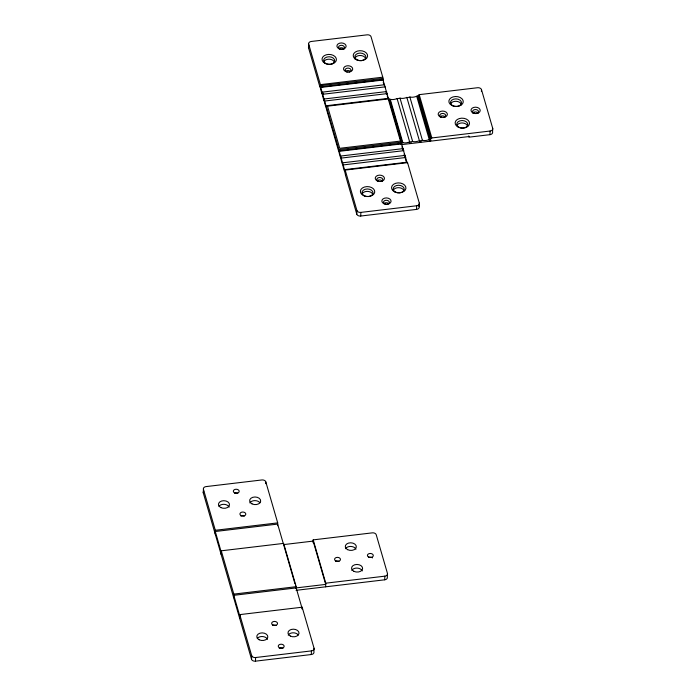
<?xml version="1.0" encoding="UTF-8"?>
<svg xmlns="http://www.w3.org/2000/svg" width="696" height="696" viewBox="0 0 696 696"><rect width="100%" height="100%" fill="white"/><g stroke="black" fill="none" stroke-linecap="round" stroke-linejoin="round"><path stroke-width="1.04" d="M385.436 88.14L384.392 84.416A7.56 1.227 83.2 0 1 383.452 81.31L382.783 77.178L371.046 36.723A3.349 2.314 2.2 0 0 367.105 34.835L311.295 41.464A3.349 2.314 2.2 0 0 308.676 44.135L320.404 84.59L321.082 88.714A7.56 1.227 83.2 0 0 322.013 91.828L323.057 95.552A7.56 1.227 83.2 0 0 323.997 98.667L325.023 102.321A7.56 1.227 83.2 0 0 325.963 105.435L339.352 151.31L401.731 143.898L401.409 142.776L402.819 142.602L390.265 99.302L388.846 99.467L388.525 98.345L326.146 105.757M320.543 85.704L382.922 78.413M239.633 618.257L239.772 614.62L302.151 607.208L314.053 648.228L313.905 651.865A3.349 2.314 2.2 0 1 311.286 654.536L255.475 661.165A3.349 2.314 2.2 0 1 251.534 659.277L203.284 492.898L203.423 489.262A3.349 2.314 2.2 0 1 206.042 486.6L261.853 479.962A3.349 2.314 2.2 0 1 265.802 481.858L277.695 522.879L277.591 525.706M215.177 533.928L215.316 530.291L203.423 489.262M221.128 554.442L221.267 550.806L283.646 543.393L296.2 586.693L296.131 588.512M233.682 597.742L233.821 594.106L221.267 550.806M251.534 659.277L251.674 655.641L239.772 614.62M255.475 661.165L255.615 657.529A3.349 2.314 2.2 0 1 251.674 655.641M265.733 483.677L265.802 481.858M319.829 86.713L308.528 47.772L308.676 44.135M302.081 609.026L302.151 607.208M313.087 542.706L313.191 539.878L372.29 532.858A3.349 2.314 2.2 0 1 376.231 534.745L387.472 573.495L387.324 577.132A3.349 2.314 2.2 0 1 384.705 579.803L296.061 590.33M311.286 654.536L311.425 650.899A3.349 2.314 2.2 0 0 314.053 648.228M325.615 586.824L325.754 583.187L313.191 539.878M407.491 162.446L419.296 203.101L419.157 206.738A3.349 2.314 2.2 0 1 416.539 209.4L360.728 216.038A3.349 2.314 2.2 0 1 356.778 214.142L356.918 210.505L345.19 170.05L344.389 169.111A7.56 1.227 83.2 0 1 343.459 165.779L343.311 164.995M360.728 216.038L360.867 212.402A3.349 2.314 2.2 0 1 356.918 210.505M384.705 579.803L384.845 576.166A3.349 2.314 2.2 0 0 387.472 573.495M401.409 142.776L401.261 144.681L468.982 136.555L468.956 137.164L489.958 134.667A3.349 2.314 2.2 0 0 492.577 131.996L492.716 128.36L481.484 89.619A3.349 2.314 2.2 0 0 477.534 87.731L419.262 94.647L417.957 95.944L415.338 96.701A7.639 5.394 -16.2 0 1 410.309 97.075L405.49 97.875A7.639 5.394 -16.2 0 1 400.47 98.24L400.087 98.162M416.539 209.4L416.678 205.764A3.349 2.314 2.2 0 0 419.296 203.101M481.415 91.437L481.484 89.619M489.958 134.667L490.097 131.031A3.349 2.314 2.2 0 0 492.716 128.36M490.097 131.031L431.825 137.956L430.589 139.209L427.892 140.009A7.56 5.342 -16.2 0 1 423.255 140.444L422.489 140.296M386.628 94.621L386.002 91.707M409.857 96.97L422.411 140.279L418.044 141.175A7.56 5.342 -16.2 0 1 413.407 141.619L412.641 141.462L400.009 98.145L395.746 99.032A7.639 5.394 -16.2 0 1 390.717 99.397L390.334 99.319M412.571 141.445L408.3 142.332M419.192 94.665L431.825 137.956M417.574 96.057L430.137 139.357M320.421 84.642L382.783 77.178M320.691 86.939L383.07 79.527M320.83 87.426L383.209 80.014M322.196 92.15L384.575 84.738M319.847 86.739L320.012 87.043A7.56 1.227 83.2 0 1 320.952 90.141L321.787 93.481L323.623 93.264M322.814 94.264L385.192 86.852M324.179 98.989L386.558 91.576L387.402 94.908A7.56 1.227 83.2 0 0 388.342 98.023L388.507 98.319M324.771 101.024L387.15 93.621M326.302 106.314L388.873 98.867L401.427 142.167L401.575 143.341L339.196 150.754M339.048 149.579L401.427 142.167L402.227 142.68L389.673 99.371L388.681 98.902M340.727 156.035L403.106 148.631L403.697 150.667L341.318 158.079L340.448 155.504A7.56 1.227 83.2 0 1 339.517 152.172L339.37 151.389M342.684 162.803L405.063 155.391L405.681 157.505L343.302 164.917L342.406 162.272A7.56 1.227 83.2 0 1 341.475 158.94L341.336 158.157M344.668 169.641L407.047 162.229L407.299 162.942M344.807 170.129L407.569 162.647M360.867 212.402L416.678 205.764M215.316 530.291L277.695 522.879M233.821 594.106L296.2 586.693M325.754 583.187L384.845 576.166M255.615 657.529L311.425 650.899M402.897 142.628L403.663 142.776A7.56 5.342 -16.2 0 0 408.3 142.341M403.106 148.631L402.827 148.091A7.56 1.227 83.2 0 1 401.897 144.759L401.749 143.985M405.063 155.391L404.785 154.86A7.56 1.227 83.2 0 1 403.854 151.528L403.706 150.745M407.047 162.229L406.769 161.698A7.56 1.227 83.2 0 1 405.838 158.366L405.69 157.583M386.541 91.55L386.376 91.254A7.56 1.227 83.2 0 1 385.436 88.148M321.804 93.508L321.97 93.803A7.56 1.227 83.2 0 1 322.909 96.909L323.77 100.32M323.788 100.346L323.953 100.642A7.56 1.227 83.2 0 1 324.893 103.748L325.893 107.332A7.56 1.227 83.2 0 1 326.833 110.438L338.508 150.71A7.56 1.227 83.2 0 1 339.439 154.042L340.448 157.4A7.56 1.227 83.2 0 1 341.379 160.732L341.527 161.516M418.418 95.352L430.981 138.661M416.669 96.17L429.223 139.47M406.821 97.336L419.375 140.636M397.068 98.493L409.631 141.801M388.238 98.928L400.47 141.088L339.726 148.309L327.503 106.14M383.235 82.189L384.027 84.903M387.22 95.926L387.829 98.014M401.983 146.83L402.897 149.962M404.115 154.181L404.915 156.931M405.298 158.27L406.351 161.89M418.583 204.755L419.157 206.738M341.545 161.594L342.432 164.239A7.56 1.227 83.2 0 1 343.363 167.571L343.511 168.354M343.519 168.432L344.398 171.007A7.56 1.227 83.2 0 1 345.329 174.339L345.468 175.122M345.486 175.201L356.778 214.142M283.298 543.576L277.652 524.088L215.273 531.5L221.224 552.015M294.965 583.779L283.603 544.603L313.148 541.096L325.702 584.396L233.778 595.315L239.728 615.83M295.556 585.841L302.108 608.417M393.292 190.339A5.524 3.811 2.2 0 1 398.825 187.685A5.524 3.811 2.2 0 1 404.028 190.852M362.285 193.679A5.524 3.811 2.2 0 1 367.923 191.409A5.524 3.811 2.2 0 1 372.839 194.558M383.879 203.571A2.932 2.018 2.2 0 1 388.777 203.693M377.45 180.621A2.932 2.018 2.2 0 1 382.426 181.256M354.769 58.89A5.524 3.811 2.2 0 1 359.945 55.489A5.524 3.811 2.2 0 1 365.687 58.664M323.953 61.492A5.524 3.811 2.2 0 1 329.582 59.221A5.524 3.811 2.2 0 1 334.498 62.37M339.117 48.433A2.932 2.018 2.2 0 1 344.094 49.059M345.547 71.383A2.932 2.018 2.2 0 1 350.445 71.505M308.528 47.772A3.349 2.314 2.2 0 1 309.024 46.04M456.88 125.611A5.524 3.811 2.2 0 1 462.666 122.974A5.524 3.811 2.2 0 1 467.686 126.463M450.599 103.956A5.524 3.811 2.2 0 1 456.385 101.32A5.524 3.811 2.2 0 1 461.405 104.809M472.871 112.996A2.932 2.018 2.2 0 1 475.481 111.969A2.932 2.018 2.2 0 1 478.074 113.117M440.203 116.719A2.932 2.018 2.2 0 1 445.101 116.841M347.208 72.045A2.932 2.018 2.2 0 1 345.677 68.921A2.932 2.018 2.2 0 1 350.41 68.948A2.932 2.018 2.2 0 1 349.061 72.053M385.741 204.276A2.932 2.018 2.2 0 1 383.966 201.153A2.932 2.018 2.2 0 1 388.786 201.179A2.932 2.018 2.2 0 1 387.194 204.285M378.546 181.325A2.932 2.018 2.2 0 1 377.441 178.28A2.932 2.018 2.2 0 1 381.956 178.193A2.932 2.018 2.2 0 1 381.347 181.273M441.473 117.267A2.932 2.018 2.2 0 1 440.411 114.179A2.932 2.018 2.2 0 1 444.979 114.214A2.932 2.018 2.2 0 1 444.1 117.285M468.765 135.851A7.891 1.279 83.2 0 1 468.982 136.546M401.183 144.385A14.99 5.768 -64.4 0 1 401.853 143.759M409.605 142.958A15.008 9.205 44.5 0 1 410.649 143.411A14.99 5.768 -64.4 0 1 411.327 142.767M429.197 140.627A15.008 9.205 44.5 0 1 430.241 141.088A14.99 5.768 -64.4 0 1 430.92 140.435M418.74 98.441A14.99 9.196 44.5 0 1 419.244 98.728M419.453 141.784A15.008 9.205 44.5 0 1 420.497 142.245A14.99 5.768 -64.4 0 1 421.176 141.593M351.811 570.381A5.524 3.811 2.2 0 1 357.196 568.093A5.524 3.811 2.2 0 1 362.242 570.92M345.538 548.726A5.524 3.811 2.2 0 1 350.915 546.447A5.524 3.811 2.2 0 1 355.96 549.266M368.628 557.392A2.932 2.018 2.2 0 1 372.508 557.905M335.794 561.298A2.932 2.018 2.2 0 1 339.013 561.367M249.89 502.921A5.524 3.811 2.2 0 1 254.753 500.624A5.524 3.811 2.2 0 1 259.93 502.782M218.944 506.27A5.524 3.811 2.2 0 1 224.373 504.356A5.524 3.811 2.2 0 1 229.132 507.167M234.778 493.072A2.932 2.018 2.2 0 1 237.745 493.247M240.903 516.067A2.932 2.018 2.2 0 1 244.357 516.032M203.284 492.898A3.349 2.314 2.2 0 1 203.78 491.176M288.222 635.109A5.524 3.811 2.2 0 1 293.086 632.812A5.524 3.811 2.2 0 1 298.262 634.97M257.276 638.458A5.524 3.811 2.2 0 1 262.705 636.544A5.524 3.811 2.2 0 1 267.464 639.354M279.235 648.263A2.932 2.018 2.2 0 1 282.933 648.35M272.867 625.356A2.932 2.018 2.2 0 1 276.077 625.434M357.196 59.943A5.524 3.811 2.2 0 0 365.87 57.324A5.524 3.811 2.2 0 0 358.031 53.374A5.524 3.811 2.2 0 0 357.196 59.943M356.282 59.656A7.204 4.968 2.2 0 0 367.584 56.246A7.204 4.968 2.2 0 0 357.37 51.104A7.204 4.968 2.2 0 0 356.282 59.656M326.006 63.649A5.524 3.811 2.2 0 0 334.68 61.031A5.524 3.811 2.2 0 0 326.842 57.081A5.524 3.811 2.2 0 0 326.006 63.649M325.093 63.362A7.204 4.968 2.2 0 0 336.394 59.952A7.204 4.968 2.2 0 0 326.18 54.81A7.204 4.968 2.2 0 0 325.093 63.362M339.787 48.964A2.932 2.018 2.2 0 0 344.389 47.572A2.932 2.018 2.2 0 0 340.231 45.484A2.932 2.018 2.2 0 0 339.787 48.964M338.874 48.677A4.602 3.175 2.2 0 0 346.103 46.493A4.602 3.175 2.2 0 0 339.57 43.204A4.602 3.175 2.2 0 0 338.874 48.677M345.486 71.471A4.602 3.175 2.2 0 0 352.707 69.287A4.602 3.175 2.2 0 0 346.173 65.998A4.602 3.175 2.2 0 0 345.486 71.471M395.528 192.131A5.524 3.811 2.2 0 0 404.202 189.512A5.524 3.811 2.2 0 0 396.363 185.562A5.524 3.811 2.2 0 0 395.528 192.131M394.615 191.844A7.204 4.968 2.2 0 0 405.916 188.433A7.204 4.968 2.2 0 0 395.702 183.292A7.204 4.968 2.2 0 0 394.615 191.844M364.347 195.837A5.524 3.811 2.2 0 0 373.012 193.218A5.524 3.811 2.2 0 0 365.174 189.269A5.524 3.811 2.2 0 0 364.347 195.837M363.434 195.55A7.204 4.968 2.2 0 0 374.726 192.139A7.204 4.968 2.2 0 0 364.513 186.998A7.204 4.968 2.2 0 0 363.434 195.55M383.818 203.658A4.602 3.175 2.2 0 0 391.048 201.475A4.602 3.175 2.2 0 0 384.505 198.186A4.602 3.175 2.2 0 0 383.818 203.658M377.206 180.864A4.602 3.175 2.2 0 0 384.436 178.681A4.602 3.175 2.2 0 0 377.902 175.392A4.602 3.175 2.2 0 0 377.206 180.864M459.116 127.403A5.524 3.811 2.2 0 0 467.79 124.784A5.524 3.811 2.2 0 0 459.952 120.843A5.524 3.811 2.2 0 0 459.116 127.403M458.203 127.116A7.204 4.968 2.2 0 0 469.504 123.705A7.204 4.968 2.2 0 0 459.29 118.564A7.204 4.968 2.2 0 0 458.203 127.116M452.844 105.748A5.524 3.811 2.2 0 0 461.509 103.13A5.524 3.811 2.2 0 0 453.67 99.189A5.524 3.811 2.2 0 0 452.844 105.748M451.93 105.47A7.204 4.968 2.2 0 0 463.232 102.051A7.204 4.968 2.2 0 0 453.009 96.918A7.204 4.968 2.2 0 0 451.93 105.47M473.88 113.187A2.932 2.018 2.2 0 0 478.483 111.804A2.932 2.018 2.2 0 0 474.324 109.707A2.932 2.018 2.2 0 0 473.88 113.187M472.967 112.909A4.602 3.175 2.2 0 0 480.197 110.725A4.602 3.175 2.2 0 0 473.663 107.436A4.602 3.175 2.2 0 0 472.967 112.909M440.142 116.806A4.602 3.175 2.2 0 0 447.363 114.623A4.602 3.175 2.2 0 0 440.829 111.334A4.602 3.175 2.2 0 0 440.142 116.806M353.951 571.338A5.524 3.811 2.2 0 0 362.59 568.675A5.524 3.811 2.2 0 0 354.716 564.769A5.524 3.811 2.2 0 0 353.951 571.338M347.669 549.683A5.524 3.811 2.2 0 0 356.308 547.03A5.524 3.811 2.2 0 0 348.435 543.115A5.524 3.811 2.2 0 0 347.669 549.683M368.697 557.122A2.932 2.018 2.2 0 0 373.282 555.704A2.932 2.018 2.2 0 0 369.106 553.633A2.932 2.018 2.2 0 0 368.697 557.122M335.863 561.019A2.932 2.018 2.2 0 0 340.448 559.61A2.932 2.018 2.2 0 0 336.272 557.531A2.932 2.018 2.2 0 0 335.863 561.019M252.022 503.878A5.524 3.811 2.2 0 0 260.669 501.216A5.524 3.811 2.2 0 0 252.787 497.309A5.524 3.811 2.2 0 0 252.022 503.878M220.841 507.584A5.524 3.811 2.2 0 0 229.48 504.922A5.524 3.811 2.2 0 0 221.606 501.016A5.524 3.811 2.2 0 0 220.841 507.584M234.595 492.89A2.932 2.018 2.2 0 0 239.18 491.48A2.932 2.018 2.2 0 0 235.004 489.41A2.932 2.018 2.2 0 0 234.595 492.89M241.208 515.684A2.932 2.018 2.2 0 0 245.792 514.266A2.932 2.018 2.2 0 0 241.616 512.195A2.932 2.018 2.2 0 0 241.208 515.684M290.363 636.066A5.524 3.811 2.2 0 0 299.002 633.404A5.524 3.811 2.2 0 0 291.128 629.497A5.524 3.811 2.2 0 0 290.363 636.066M259.173 639.772A5.524 3.811 2.2 0 0 267.812 637.11A5.524 3.811 2.2 0 0 259.939 633.203A5.524 3.811 2.2 0 0 259.173 639.772M279.54 647.872A2.932 2.018 2.2 0 0 284.125 646.462A2.932 2.018 2.2 0 0 279.949 644.383A2.932 2.018 2.2 0 0 279.54 647.872M272.936 625.078A2.932 2.018 2.2 0 0 277.521 623.668A2.932 2.018 2.2 0 0 273.337 621.598A2.932 2.018 2.2 0 0 272.936 625.078"/></g></svg>
